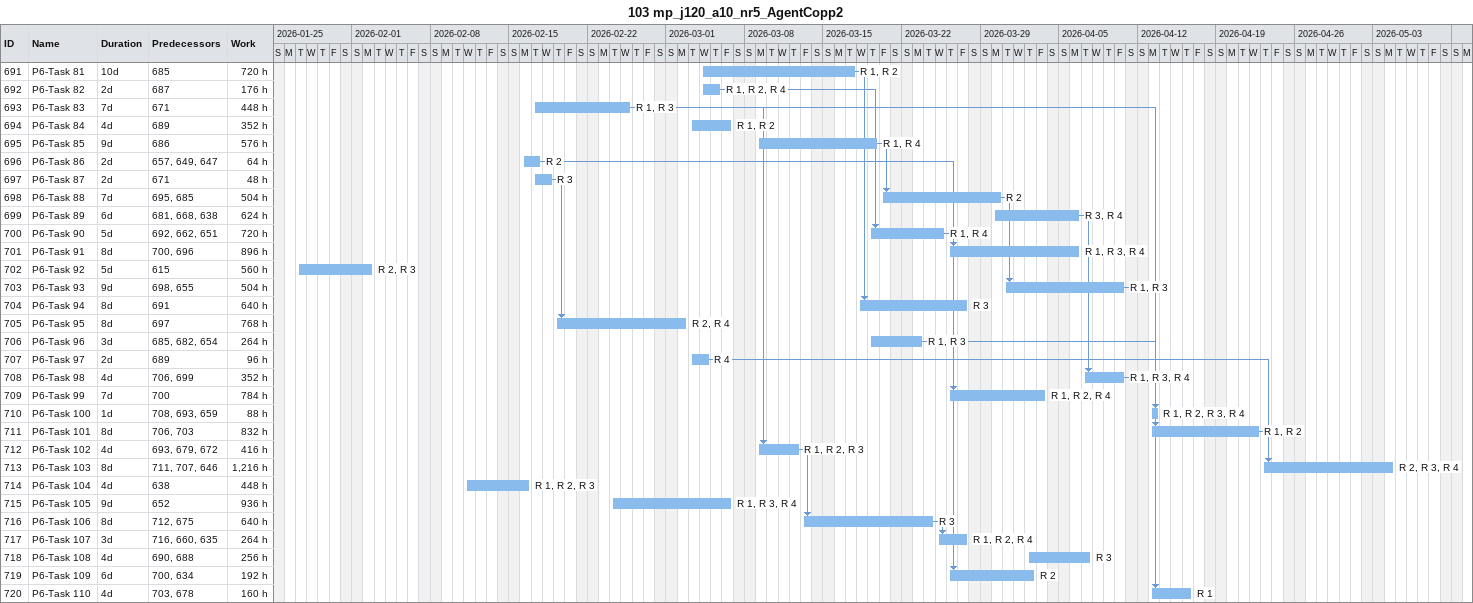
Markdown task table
103 mp_j120_a10_nr5_AgentCopp2

| ID | Task | Duration | Start | Finish | Predecessors | Resources | Work (h) |
|---|---|---|---|---|---|---|---|
| 691 | P6-Task 81 | 10d | 2026-03-04 | 2026-03-17 | 685 | R 1, R 2 | 720 |
| 692 | P6-Task 82 | 2d | 2026-03-04 | 2026-03-05 | 687 | R 1, R 2, R 4 | 176 |
| 693 | P6-Task 83 | 7d | 2026-02-17 | 2026-02-25 | 671 | R 1, R 3 | 448 |
| 694 | P6-Task 84 | 4d | 2026-03-03 | 2026-03-06 | 689 | R 1, R 2 | 352 |
| 695 | P6-Task 85 | 9d | 2026-03-09 | 2026-03-19 | 686 | R 1, R 4 | 576 |
| 696 | P6-Task 86 | 2d | 2026-02-16 | 2026-02-17 | 657, 649, 647 | R 2 | 64 |
| 697 | P6-Task 87 | 2d | 2026-02-17 | 2026-02-18 | 671 | R 3 | 48 |
| 698 | P6-Task 88 | 7d | 2026-03-20 | 2026-03-30 | 695, 685 | R 2 | 504 |
| 699 | P6-Task 89 | 6d | 2026-03-30 | 2026-04-06 | 681, 668, 638 | R 3, R 4 | 624 |
| 700 | P6-Task 90 | 5d | 2026-03-19 | 2026-03-25 | 692, 662, 651 | R 1, R 4 | 720 |
| 701 | P6-Task 91 | 8d | 2026-03-26 | 2026-04-06 | 700, 696 | R 1, R 3, R 4 | 896 |
| 702 | P6-Task 92 | 5d | 2026-01-27 | 2026-02-02 | 615 | R 2, R 3 | 560 |
| 703 | P6-Task 93 | 9d | 2026-03-31 | 2026-04-10 | 698, 655 | R 1, R 3 | 504 |
| 704 | P6-Task 94 | 8d | 2026-03-18 | 2026-03-27 | 691 | R 3 | 640 |
| 705 | P6-Task 95 | 8d | 2026-02-19 | 2026-03-02 | 697 | R 2, R 4 | 768 |
| 706 | P6-Task 96 | 3d | 2026-03-19 | 2026-03-23 | 685, 682, 654 | R 1, R 3 | 264 |
| 707 | P6-Task 97 | 2d | 2026-03-03 | 2026-03-04 | 689 | R 4 | 96 |
| 708 | P6-Task 98 | 4d | 2026-04-07 | 2026-04-10 | 706, 699 | R 1, R 3, R 4 | 352 |
| 709 | P6-Task 99 | 7d | 2026-03-26 | 2026-04-03 | 700 | R 1, R 2, R 4 | 784 |
| 710 | P6-Task 100 | 1d | 2026-04-13 | 2026-04-13 | 708, 693, 659 | R 1, R 2, R 3, R 4 | 88 |
| 711 | P6-Task 101 | 8d | 2026-04-13 | 2026-04-22 | 706, 703 | R 1, R 2 | 832 |
| 712 | P6-Task 102 | 4d | 2026-03-09 | 2026-03-12 | 693, 679, 672 | R 1, R 2, R 3 | 416 |
| 713 | P6-Task 103 | 8d | 2026-04-23 | 2026-05-04 | 711, 707, 646 | R 2, R 3, R 4 | 1216 |
| 714 | P6-Task 104 | 4d | 2026-02-11 | 2026-02-16 | 638 | R 1, R 2, R 3 | 448 |
| 715 | P6-Task 105 | 9d | 2026-02-24 | 2026-03-06 | 652 | R 1, R 3, R 4 | 936 |
| 716 | P6-Task 106 | 8d | 2026-03-13 | 2026-03-24 | 712, 675 | R 3 | 640 |
| 717 | P6-Task 107 | 3d | 2026-03-25 | 2026-03-27 | 716, 660, 635 | R 1, R 2, R 4 | 264 |
| 718 | P6-Task 108 | 4d | 2026-04-02 | 2026-04-07 | 690, 688 | R 3 | 256 |
| 719 | P6-Task 109 | 6d | 2026-03-26 | 2026-04-02 | 700, 634 | R 2 | 192 |
| 720 | P6-Task 110 | 4d | 2026-04-13 | 2026-04-16 | 703, 678 | R 1 | 160 |
